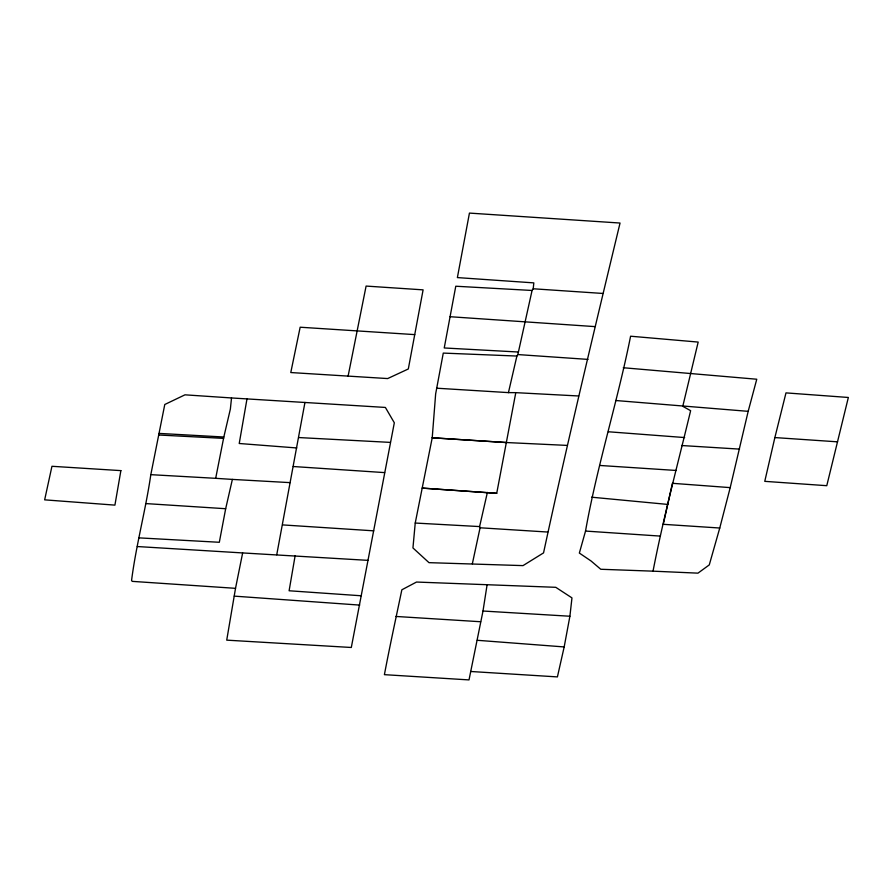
<?xml version="1.0" encoding="UTF-8"?>
<svg xmlns="http://www.w3.org/2000/svg" width="893" height="893" viewBox="0 0 893 893"><rect width="100%" height="100%" fill="white"/><g stroke="black" fill="none" stroke-linecap="round" stroke-linejoin="round"><path stroke-width="1.34" d="M517.851 354.566L532.072 290.471L533.199 288.774L533.824 282.88L457.383 277.589L469.439 213.092L620.043 223.038C593.644 332.776 567.312 442.537 543.547 552.89L523.019 565.615L428.997 562.657L412.946 547.945L415.234 523.041L432.223 437.782L435.65 393.891L443.274 353.092L516.891 356.05L517.851 354.566L588.029 359.399M235.518 588.331L226.722 640.147L351.306 647.481L394.326 422.791L385.385 407.442L231.521 397.954L230.372 409.039L223.83 437.012L215.682 478.324L150.817 474.663C145.659 510.16 136.116 544.909 131.561 580.495L132.253 581.365L235.518 588.331L242.65 552.934L367.972 560.357M470.6 671.48L557.411 676.905L564.175 646.934L569.901 616.237L571.966 597.886L555.77 587.315L416.506 582.046L401.85 589.804C395.923 618.079 389.772 646.298 384.403 674.661L469.015 679.908L483.001 611.024L487.098 584.748M150.817 474.663L164.781 404.496L184.974 394.829L231.521 397.954M304.959 402.419L276.741 554.754M295.148 555.591L289.109 590.764L361.062 595.765M246.993 398.881L239.224 443.497L296.789 447.962M585.529 531.067C597.171 465.42 617.576 401.638 630.592 336.214L698.181 342.075L682.777 406.304L690.624 410.691C677.843 464.07 663.454 517.159 653.029 571.163L600.766 569.265L591.054 560.983L579.356 553.068L585.529 531.067L660.094 536.079M496.72 493.316L422.311 488.114L496.72 493.316L515.786 392.652L578.642 395.979M414.732 334.618L408.313 368.976L387.662 378.565L290.783 372.548L300.16 327.218L414.732 334.618L423.103 289.857L366.097 286.073L348.103 376.12M290.136 482.633L232.381 479.407L225.672 508.72L219.321 542.285L138.884 537.865M472.352 563.762L480.077 527.785L479.597 526.58L487.388 492.4M730.206 487.623L719.758 528.02L663.298 524.314L672.396 483.303L730.206 487.623L748.178 411.338L756.762 379.235L623.281 367.737M436.71 388.209L508.441 392.619L516.891 356.05M774.867 437.57L764.765 481.349L826.773 485.692L848.35 397.474L785.985 392.887L774.867 437.57L837.578 441.834M719.758 528.02L709.276 564.901L697.958 573.15L653.029 571.163M508.441 392.619L515.786 392.652M506.097 442.526L432.223 437.782L506.097 442.526L567.423 445.417M158.909 435.014L223.63 438.374M298.653 437.548L390.096 442.381M532.072 290.471L455.776 286.229L444.234 347.969L517.851 351.987M159.121 433.406L223.83 437.012M415.234 523.041L479.597 526.58M137.299 546.538L242.65 552.934M483.001 611.024L569.901 616.237M595.017 326.615L450.072 316.714M681.593 445.518L739.538 449.112M395.9 616.449L480.646 621.74M480.077 527.785L547.744 532.038M599.862 465.465L676.168 470.466M215.682 478.324L232.381 479.407M146.039 503.596L225.672 508.72M282.59 524.905L373.732 530.833M533.199 288.774L602.965 293.462M293.228 466.514L384.615 472.609M234.267 596.133L359.712 605.097M748.178 411.338L615.69 400.51M608.356 431.765L684.641 437.559M477.286 640.292L564.175 646.934M591.557 497.189L667.741 504.422M120.879 470.622L114.918 505.125L44.65 499.846L51.95 466.291L120.879 470.622"/></g></svg>
